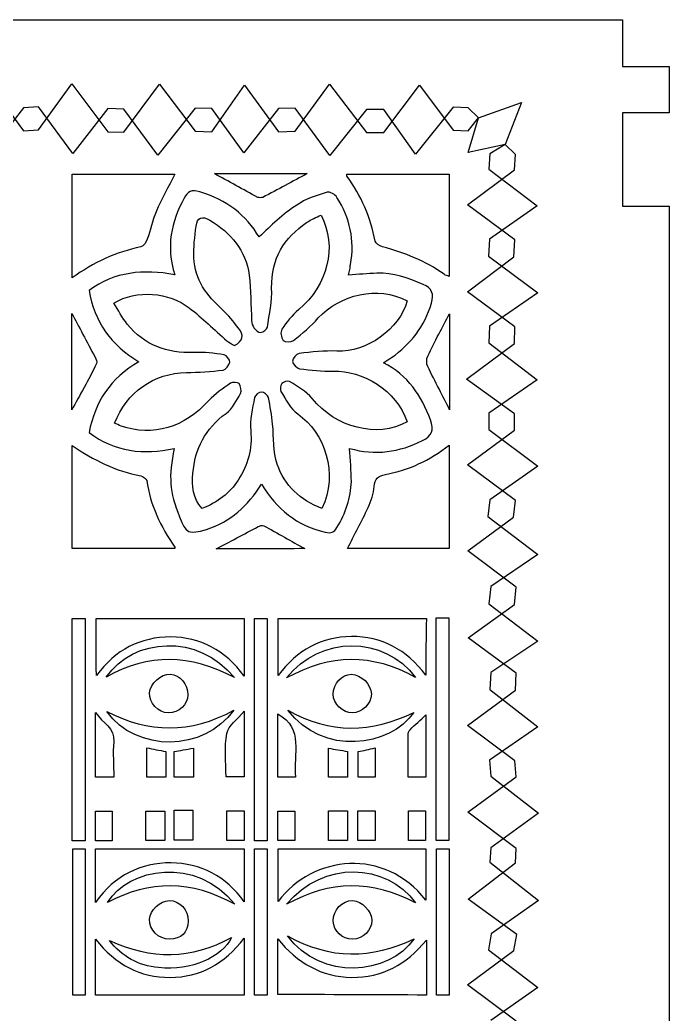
# Model space of a CAD drawing. Extents: x 10 to 233, y 268 to 515.
# Drawn here: x 191.7 to 233.5, y 451.3 to 515.4 of the extents above; entities that cross this region are included whole.
import ezdxf

# ---------------------------------------------------------------- set-up
doc = ezdxf.new("R2010")
doc.units = 0
doc.layers.add('Lid', color=7, linetype='CONTINUOUS')

msp = doc.modelspace()

# ---------------------------------------------------------------- linework, layer by layer
at = {"layer": 'Lid', "color": 1}
for points in [[(126.490801, 515.358032), (230.490788, 515.358032), (230.490788, 512.360914)], [(230.491493, 512.362137), (233.491801, 512.362137), (233.491801, 509.361829)], [(233.490876, 509.360492), (230.491117, 509.360492), (230.491117, 503.359757)], [(230.490219, 503.357203), (233.49054, 503.357203), (233.49054, 278.354297)]]:
    msp.add_lwpolyline(points, dxfattribs=at)
at = {"layer": 'Lid', "color": 7}
for points in [[(189.638085, 511.240992), (191.906584, 508.209325), (192.867106, 508.269333), (195.010989, 511.240992), (197.339527, 508.149247), (198.360078, 508.119261), (200.654044, 511.210935), (202.952564, 508.179269), (204.03315, 508.149282), (206.147023, 511.150892), (208.325471, 508.149282), (209.406058, 508.179269), (211.609977, 511.210935), (213.998547, 508.089204), (215.109148, 508.089204), (217.403117, 511.150892), (219.581569, 508.239311), (220.542088, 508.209325), (221.204259, 509.042657), (223.980186, 510.043593), (222.933212, 507.328333), (221.943244, 506.722014), (221.883215, 505.73145), (224.997223, 503.376728), (221.913229, 501.229053), (221.853197, 500.118402), (225.027241, 497.763717), (221.913229, 495.616006), (221.883208, 494.535377), (224.997216, 492.15067), (221.883208, 490.002959), (221.883208, 488.952386), (225.027237, 486.59763), (221.94324, 484.419933), (221.823179, 483.339339), (225.027237, 480.894554), (222.003272, 478.836907), (221.883208, 477.726292), (225.027237, 475.311564), (222.003272, 473.283903), (221.94324, 472.203274), (225.027237, 469.788545), (221.913226, 467.640834), (222.003272, 466.620284), (225.08727, 464.235576), (222.003272, 461.997801), (221.94324, 461.067279), (225.08727, 458.592508), (222.03329, 456.444797), (221.85319, 455.424246), (225.027237, 452.979461), (222.003272, 450.861771)], [(223.648719, 450.818133), (220.494854, 453.159483), (223.498641, 455.380572), (223.678737, 456.401158), (220.55489, 458.682466), (223.588687, 461.023676), (223.648719, 461.954127), (220.524876, 464.295513), (223.648719, 466.576645), (223.558673, 467.597231), (220.494854, 469.878539), (223.588687, 472.159706), (223.648719, 473.240229), (220.55489, 475.521607), (223.528655, 477.682654), (223.648719, 478.793269), (220.524876, 481.134619), (223.468626, 483.295701), (223.588687, 484.376294), (220.494854, 486.687659), (223.528655, 488.908748), (223.528655, 489.959285), (220.434826, 492.210642), (223.528655, 494.491773), (223.558676, 495.572332), (220.494865, 497.823654), (223.498644, 500.074834), (223.558676, 501.185414), (220.494865, 503.436701), (223.528662, 505.687846), (223.588691, 506.678376), (222.933212, 507.328333), (220.546025, 506.812043), (221.204259, 509.042657), (220.542166, 509.699176), (219.581643, 509.729162), (217.163062, 506.708432), (215.109222, 509.579056), (213.998625, 509.579056), (211.640073, 506.618403), (209.406136, 509.66912), (208.325553, 509.639134), (206.087068, 506.798496), (204.033228, 509.639134), (202.952645, 509.66912), (200.564078, 506.648389), (198.360156, 509.609077), (197.339601, 509.639063), (195.071103, 506.738418), (192.867183, 509.759113), (191.906665, 509.699106), (189.608145, 506.738418)], [(208.278234, 452.529105), (208.278234, 452.529211)]]:
    msp.add_lwpolyline(points, dxfattribs=at)
for points in [[(204.196028, 505.447816)], [(212.720638, 505.41783)], [(207.077591, 501.365613)], [(195.041078, 498.724189)], [(219.354236, 496.412931)], [(195.01106, 490.229583)], [(216.622755, 489.449239)], [(195.041078, 487.918324)], [(219.324214, 487.948346)], [(204.316092, 481.254775)], [(195.041078, 476.782294)], [(196.5719, 476.782294)], [(206.777426, 476.782294)], [(205.486729, 472.970248)], [(208.848549, 472.940227)], [(217.823402, 473.12032)], [(211.850176, 471.889655)], [(201.224422, 470.689011)], [(205.456711, 470.869104)], [(208.938596, 470.869104)], [(199.843674, 468.43783)], [(202.845298, 468.407738)], [(196.541886, 466.546765)], [(204.946435, 466.576751)], [(209.418857, 466.546765)], [(212.780677, 466.546765)], [(214.551636, 466.546765)], [(216.682787, 466.546765)], [(201.614629, 464.415599)], [(205.006468, 464.385577)], [(209.388839, 464.355591)], [(211.550008, 464.385577)], [(214.551636, 464.385577)], [(216.712802, 464.385577)], [(197.622473, 462.434575)], [(199.783639, 462.464526)], [(219.294204, 462.464526)], [(195.071092, 461.924247)], [(206.777426, 461.924247)], [(196.541886, 458.472422)], [(205.516743, 458.352337)], [(208.848549, 458.352337)], [(217.82341, 458.622459)], [(211.850176, 457.271743)], [(208.908581, 456.311235)], [(197.44238, 456.011057)], [(201.314468, 456.10105)], [(196.541886, 452.499119)], [(219.324214, 452.499119)]]:
    msp.add_lwpolyline(points, close=True, dxfattribs=at)
for points in [[(195.041078, 498.724189), (195.041078, 501.035448), (195.041078, 503.196635), (195.041078, 505.41783)], [(195.041078, 505.41783), (197.262279, 505.41783), (199.453463, 505.41783), (201.644651, 505.41783)], [(201.644651, 505.41783), (201.254436, 504.607358), (200.804196, 503.826943), (200.443996, 502.98645)], [(204.196028, 505.447816), (206.177101, 505.447816), (208.218209, 505.447816), (210.169264, 505.447816)], [(206.987541, 503.917008), (206.057036, 504.427265), (205.096518, 504.967545), (204.196028, 505.447816)], [(210.169264, 505.447816), (209.268774, 504.967545), (208.278234, 504.427265), (207.317716, 503.917008)], [(212.750659, 505.267758), (212.720638, 505.297745), (212.750659, 505.327731), (212.720638, 505.41783)], [(212.720641, 505.41783), (214.941847, 505.41783), (217.103016, 505.41783), (219.324214, 505.41783)], [(214.551636, 501.095491), (214.281489, 502.6263), (213.651149, 504.007036), (212.750659, 505.267758)], [(219.324214, 505.41783), (219.324214, 503.196635), (219.324214, 501.035448), (219.324214, 498.814254)], [(203.265523, 504.277194), (202.725234, 504.427265), (202.485105, 504.30718), (202.244976, 503.856965)], [(202.244976, 503.856965), (201.404518, 502.326121), (201.074336, 500.735305), (201.644651, 498.934304)], [(207.077587, 501.365613), (206.267147, 502.74635), (204.97645, 503.766901), (203.265523, 504.277194)], [(207.317716, 503.917008), (207.227669, 503.887021), (207.077587, 503.887021), (206.987541, 503.917008)], [(211.459962, 504.247172), (210.76959, 504.037058), (210.049196, 503.826943), (209.508903, 503.406679)], [(212.090305, 503.917008), (211.970237, 504.097101), (211.640062, 504.307215), (211.459962, 504.247172)], [(212.960777, 499.594669), (213.260935, 501.155463), (212.930756, 502.596278), (212.090305, 503.917008)], [(209.508903, 503.406679), (208.578402, 502.866435), (207.858009, 502.085985), (207.077591, 501.365613)], [(200.443996, 502.98645), (200.203867, 502.416185), (200.083803, 501.785842), (199.873689, 501.215541)], [(203.025395, 502.056034), (203.08543, 502.626335), (203.415609, 502.746385), (203.895867, 502.446242)], [(203.895867, 502.446242), (205.276614, 501.635841), (206.207118, 500.495169), (206.447251, 498.904318)], [(211.069747, 502.776442), (212.120316, 500.73534), (211.519994, 498.27401), (209.628968, 496.683123)], [(210.139247, 502.296205), (210.439407, 502.506249), (210.76959, 502.626335), (211.069747, 502.776442)], [(202.875312, 500.014933), (202.845291, 500.705284), (202.935348, 501.365648), (203.025395, 502.056034)], [(207.88803, 498.06386), (207.858009, 500.014933), (208.698467, 501.305605), (210.139247, 502.296205)], [(199.873689, 501.215541), (199.813656, 501.035448), (199.633556, 500.765256), (199.453463, 500.735305)], [(199.453463, 500.735305), (197.862605, 500.375119), (196.421825, 499.74474), (195.041078, 498.724189)], [(215.031893, 500.735305), (214.851797, 500.795312), (214.58165, 500.945384), (214.551636, 501.095491)], [(218.994039, 498.96429), (217.793388, 499.834769), (216.442655, 500.345027), (215.031893, 500.735305)], [(204.706303, 496.683123), (203.715767, 497.583624), (202.935348, 498.604139), (202.875312, 500.014933)], [(201.644651, 498.934304), (199.633556, 499.29449), (197.772555, 499.144383), (196.121661, 497.913753)], [(212.840706, 498.904282), (212.870727, 499.054354), (212.900742, 499.174475), (212.930756, 499.264469)], [(212.930756, 499.264469), (212.960777, 499.384519), (212.930756, 499.50464), (212.960777, 499.594669)], [(206.447251, 498.904318), (206.567315, 497.943774), (206.537297, 496.95328), (206.597326, 495.962716)], [(214.6717, 499.024333), (214.071375, 498.994347), (213.471049, 498.96429), (212.840706, 498.904282)], [(217.643306, 498.303961), (216.682787, 498.724189), (215.722269, 499.084376), (214.6717, 499.024333)], [(219.324214, 498.814254), (219.204154, 498.874261), (219.084089, 498.874261), (218.994039, 498.96429)], [(197.712523, 497.103352), (199.183313, 498.003852), (201.284454, 497.793738), (202.575151, 496.803173)], [(207.61788, 495.542487), (207.737948, 496.382944), (207.918041, 497.223402), (207.88803, 498.06386)], [(210.889654, 496.142809), (212.330434, 497.673688), (214.6717, 498.243953), (216.622755, 497.253459)], [(218.183603, 497.103317), (218.363696, 497.703603), (218.213624, 498.063825), (217.643306, 498.303961)], [(196.121661, 497.913753), (196.481857, 495.902638), (197.532426, 494.371864), (199.333395, 493.321257)], [(198.582988, 495.752636), (198.252812, 496.172865), (198.012684, 496.653102), (197.712523, 497.103352)], [(202.575151, 496.803173), (203.415609, 496.142809), (204.196028, 495.39245), (205.006468, 494.672043)], [(205.756872, 495.482479), (205.426693, 495.902673), (205.096518, 496.322902), (204.706303, 496.683123)], [(209.628968, 496.683123), (209.208742, 496.322902), (208.848549, 495.872722), (208.548381, 495.422436)], [(216.622755, 497.253459), (216.11248, 495.422436), (214.011342, 493.921614), (212.090305, 494.011678)], [(215.602201, 493.591414), (216.862887, 494.461893), (217.733356, 495.602494), (218.183603, 497.103317)], [(195.01106, 490.229583), (195.01106, 492.240663), (195.01106, 494.431836), (195.01106, 496.442917)], [(195.01106, 496.442917), (195.461303, 495.602494), (195.971578, 494.612), (196.511872, 493.6214)], [(209.298789, 494.702064), (209.8691, 495.152314), (210.409397, 495.602529), (210.889654, 496.142809)], [(217.94347, 493.681443), (218.393714, 494.641986), (218.903989, 495.572508), (219.354236, 496.412931)], [(219.354236, 496.412931), (219.354236, 494.431836), (219.354236, 492.240663), (219.354236, 490.229583)], [(202.875312, 493.921614), (201.134368, 493.861571), (199.693589, 494.3719), (198.582988, 495.752636)], [(205.486729, 494.3719), (206.057036, 494.672043), (206.117068, 495.032264), (205.756872, 495.482479)], [(206.597326, 495.962716), (206.597326, 495.812644), (206.657362, 495.632551), (206.747408, 495.512501)], [(206.747408, 495.512501), (206.867476, 495.362394), (207.047576, 495.182301), (207.167637, 495.212357)], [(207.167637, 495.212357), (207.347734, 495.242343), (207.587862, 495.422436), (207.61788, 495.542487)], [(208.548381, 495.422436), (208.42832, 495.242343), (208.488356, 494.882157), (208.638435, 494.702064)], [(205.006468, 494.672043), (205.156546, 494.551993), (205.336646, 494.461928), (205.486729, 494.3719)], [(208.638435, 494.702064), (208.728485, 494.581943), (209.14871, 494.581943), (209.298789, 494.702064)], [(196.511872, 493.6214), (196.571904, 493.50135), (196.66195, 493.291235), (196.601922, 493.201171)], [(204.826367, 493.771542), (204.196028, 493.861571), (203.53567, 493.951671), (202.875312, 493.921614)], [(205.186564, 493.291306), (205.21655, 493.441342), (204.97645, 493.741521), (204.826367, 493.771542)], [(209.658989, 493.861571), (209.478889, 493.831585), (209.238757, 493.531406), (209.238757, 493.351313)], [(212.090305, 494.011678), (211.279862, 494.041664), (210.469422, 493.951671), (209.658989, 493.861571)], [(215.091929, 493.261214), (215.302043, 493.411321), (215.452122, 493.471328), (215.602201, 493.591414)], [(217.94347, 493.021078), (217.853424, 493.201171), (217.853424, 493.50135), (217.94347, 493.681443)], [(196.601922, 493.201171), (196.091646, 492.150634), (195.521339, 491.130083), (195.01106, 490.229583)], [(199.333395, 493.321257), (197.502405, 492.270685), (196.511872, 490.739841), (196.121661, 488.758747)], [(204.766339, 492.781013), (204.916414, 492.810999), (205.156546, 493.111213), (205.186564, 493.291306)], [(209.238757, 493.351313), (209.238757, 493.201242), (209.508903, 492.901063), (209.689003, 492.871077)], [(209.689003, 492.871077), (210.409397, 492.781013), (211.129783, 492.690984), (211.850176, 492.72097)], [(218.123567, 489.569254), (217.553259, 491.130083), (216.652777, 492.450813), (215.091929, 493.261214)], [(219.354236, 490.229583), (218.93401, 491.070041), (218.423731, 492.030549), (217.94347, 493.021078)], [(197.772555, 489.359174), (198.522955, 491.340233), (200.323935, 492.60092), (202.395051, 492.630941)], [(202.395051, 492.630941), (203.175477, 492.630941), (203.985913, 492.690984), (204.766339, 492.781013)], [(211.850176, 492.72097), (213.741196, 492.781013), (215.932383, 491.49034), (216.622755, 489.449239)], [(205.246596, 491.94052), (204.766339, 491.610355), (204.226042, 491.250204), (203.835835, 490.829975)], [(205.78689, 491.910534), (205.696843, 492.000563), (205.366664, 492.030549), (205.246596, 491.94052)], [(205.876936, 491.28012), (205.96699, 491.430262), (205.906958, 491.760427), (205.78689, 491.910534)], [(208.548381, 491.910534), (208.458335, 491.790413), (208.398302, 491.520256), (208.488356, 491.400205)], [(209.028642, 492.06057), (208.938596, 492.120578), (208.638435, 492.030584), (208.548381, 491.910534)], [(210.499443, 490.94999), (210.109229, 491.430262), (209.538921, 491.730441), (209.028642, 492.06057)], [(204.946435, 489.989482), (205.366664, 490.289626), (205.636807, 490.829905), (205.876936, 491.28012)], [(206.777426, 491.010033), (206.657362, 490.319612), (206.447251, 489.569254), (206.537297, 488.878832)], [(207.227669, 491.370184), (207.077587, 491.370184), (206.807444, 491.16007), (206.777426, 491.010033)], [(207.677913, 491.010033), (207.647891, 491.16007), (207.377752, 491.370184), (207.227669, 491.370184)], [(207.948059, 489.299061), (207.88803, 489.869362), (207.797977, 490.439697), (207.677913, 491.010033)], [(208.488356, 491.400205), (208.818531, 490.889948), (209.088678, 490.289626), (209.568939, 489.95939)], [(216.622755, 489.449168), (214.6717, 488.36861), (212.000252, 489.088982), (210.499443, 490.94999)], [(203.835835, 490.829975), (202.274987, 489.089017), (200.233882, 488.458674), (198.192784, 489.179046)], [(202.81528, 486.117323), (202.935348, 487.70821), (203.62572, 489.028974), (204.946435, 489.989482)], [(209.568939, 489.95939), (211.30988, 488.758747), (212.21037, 486.117323), (211.129783, 483.866107)], [(198.192784, 489.179046), (198.042701, 489.239089), (197.922637, 489.299096), (197.772555, 489.359174)], [(208.248224, 486.71768), (207.978077, 487.528117), (208.038106, 488.428617), (207.948059, 489.299061)], [(217.613295, 488.248524), (218.213617, 488.548667), (218.363696, 488.908854), (218.123567, 489.569254)], [(196.121661, 488.758747), (197.802573, 487.528117), (199.633556, 487.288016), (201.614629, 487.738231)], [(206.537297, 488.878832), (206.657362, 487.70821), (206.357197, 486.657602), (205.726857, 485.697094)], [(195.041078, 487.918324), (196.421825, 486.987802), (197.862605, 486.26743), (199.453463, 485.967322)], [(195.041078, 481.284762), (195.041078, 483.4759), (195.041078, 485.667108), (195.041078, 487.918324)], [(201.614629, 487.738231), (201.224422, 485.93723), (201.314468, 484.946736), (201.944808, 483.325863)], [(212.900742, 487.738231), (214.58165, 487.257959), (216.11248, 487.498095), (217.613295, 488.248524)], [(213.020809, 485.607065), (213.020809, 486.297451), (212.960774, 486.987802), (212.900742, 487.738231)], [(215.211997, 486.057351), (216.712802, 486.327473), (218.063535, 486.957816), (219.324214, 487.948346)], [(219.324214, 487.948346), (219.324214, 485.667108), (219.324214, 483.505956), (219.324214, 481.284762)], [(211.129783, 483.866107), (209.749036, 484.406457), (208.698467, 485.336908), (208.248224, 486.71768)], [(199.453463, 485.967322), (199.603542, 485.937336), (199.813656, 485.787158), (199.843674, 485.667108)], [(203.415609, 483.866107), (202.785262, 484.496486), (202.755248, 485.366965), (202.81528, 486.117323)], [(214.491603, 485.276901), (214.521625, 485.787158), (214.761747, 485.967322), (215.211997, 486.057351)], [(199.843674, 485.667108), (200.053789, 484.076257), (200.744161, 482.69552), (201.644651, 481.37479)], [(205.726857, 485.697094), (205.186564, 484.856672), (204.406142, 484.25635), (203.415609, 483.866107)], [(203.685756, 482.515391), (205.246596, 482.995628), (206.357194, 484.046271), (207.227669, 485.426972)], [(207.227669, 485.426972), (208.218209, 483.836121), (209.508903, 482.755527), (211.339897, 482.335298)], [(212.090305, 482.635442), (212.660609, 483.565999), (212.990788, 484.556493), (213.020809, 485.607065)], [(214.101389, 483.926185), (214.281489, 484.346414), (214.461589, 484.82665), (214.491603, 485.276901)], [(212.780677, 481.284762), (213.200902, 482.155205), (213.68116, 483.02572), (214.101389, 483.926185)], [(201.944808, 483.325863), (202.365037, 482.24527), (202.575151, 482.185227), (203.685756, 482.515391)], [(204.316092, 481.25474), (205.186564, 481.70499), (206.087054, 482.215248), (207.017555, 482.69552)], [(207.017555, 482.69552), (207.107601, 482.755527), (207.287705, 482.785549), (207.377752, 482.755527)], [(207.377752, 482.755527), (208.278234, 482.275256), (209.178728, 481.734976), (210.019182, 481.284762)], [(211.339897, 482.335298), (211.730108, 482.24527), (211.910202, 482.335298), (212.090305, 482.635442)], [(201.644651, 481.284762), (199.453463, 481.284762), (197.292294, 481.284762), (195.041078, 481.284762)], [(201.644651, 481.37479), (201.644651, 481.37479), (201.644651, 481.344804), (201.644651, 481.284762)], [(210.019182, 481.284762), (208.188188, 481.254775), (206.237133, 481.254775), (204.316092, 481.254775)], [(219.324214, 481.284762), (217.133034, 481.284762), (214.941847, 481.284762), (212.780677, 481.284762)], [(218.48376, 462.464526), (218.48376, 467.237151), (218.48376, 472.009705), (218.48376, 476.812316)], [(218.48376, 476.812316), (218.75391, 476.812316), (218.994039, 476.812316), (219.294204, 476.812316)], [(219.294204, 476.812316), (219.294204, 472.039761), (219.294204, 467.267137), (219.294204, 462.464526)], [(195.041078, 476.782294), (195.371253, 476.782294), (195.611385, 476.782294), (195.881532, 476.782294)], [(195.041078, 462.434575), (195.041078, 467.237151), (195.041078, 471.979719), (195.041078, 476.782294)], [(195.881532, 476.782294), (195.881532, 471.979719), (195.881532, 467.237151), (195.881532, 462.434575)], [(196.601922, 473.090298), (196.5719, 474.441084), (196.5719, 475.611672), (196.5719, 476.782294)], [(196.571904, 476.782294), (199.783639, 476.782294), (202.935348, 476.782294), (206.117068, 476.782294)], [(206.117068, 476.782294), (206.117068, 475.551594), (206.117068, 474.381006), (206.117068, 473.060312)], [(206.777426, 476.782294), (207.047576, 476.782294), (207.287705, 476.782294), (207.587862, 476.782294)], [(206.777426, 462.434575), (206.777426, 467.207129), (206.777426, 471.979719), (206.777426, 476.782294)], [(207.587862, 476.782294), (207.587862, 472.009705), (207.587862, 467.267137), (207.587862, 462.434575)], [(208.308256, 473.090298), (208.308256, 474.381006), (208.308256, 475.551594), (208.308256, 476.782294)], [(208.308256, 476.782294), (211.459962, 476.782294), (214.641682, 476.782294), (217.853424, 476.782294)], [(217.853424, 476.782294), (217.823402, 475.611672), (217.823402, 474.441084), (217.823402, 473.12032)], [(201.3745, 475.581686), (199.453463, 475.581686), (197.802573, 474.771214), (196.601922, 473.090298)], [(197.232262, 473.000234), (198.973202, 475.551594), (203.145459, 475.851772), (205.486729, 472.970248)], [(206.117068, 473.060312), (204.886403, 474.741193), (203.265523, 475.581686), (201.3745, 475.581686)], [(213.020809, 475.611672), (211.129783, 475.581686), (209.508903, 474.771214), (208.308256, 473.090298)], [(208.848549, 472.940227), (211.009719, 475.701701), (215.121943, 475.701701), (217.163048, 472.970213)], [(217.82341, 473.12032), (216.562723, 474.771214), (214.971865, 475.641693), (213.020809, 475.611672)], [(205.486729, 472.970248), (202.63518, 474.471035), (199.963739, 474.531113), (197.232262, 473.000234)], [(217.163048, 472.970213), (214.371539, 474.531078), (211.670076, 474.501057), (208.848549, 472.940227)], [(200.023767, 471.979719), (200.053789, 472.580005), (200.774175, 473.210349), (201.344483, 473.180363)], [(201.344483, 473.180363), (201.974826, 473.150376), (202.515116, 472.520033), (202.485105, 471.859633)], [(211.850176, 471.889655), (211.850176, 472.580005), (212.42048, 473.180363), (213.020809, 473.180363)], [(213.020809, 473.180363), (213.651149, 473.180363), (214.311503, 472.520033), (214.311503, 471.889655)], [(201.224422, 470.689011), (200.594075, 470.689011), (199.963739, 471.34934), (200.023767, 471.979719)], [(202.485105, 471.859633), (202.485105, 471.199268), (201.914794, 470.689011), (201.224422, 470.689011)], [(213.080835, 470.689011), (212.480513, 470.689011), (211.850176, 471.259311), (211.850176, 471.889655)], [(214.311503, 471.889655), (214.311503, 471.289297), (213.711181, 470.689011), (213.080835, 470.689011)], [(196.541886, 466.546765), (196.541886, 467.897515), (196.541886, 469.188188), (196.541886, 470.719032)], [(196.541886, 470.719032), (196.992129, 469.99866), (197.802573, 469.758524), (197.712523, 468.827967)], [(205.456711, 470.869104), (203.505656, 468.167637), (199.183313, 468.107595), (197.262279, 470.779075)], [(197.262279, 470.779075), (199.963739, 469.398338), (202.63518, 469.308238), (205.456711, 470.869104)], [(205.006468, 469.368246), (205.096518, 469.848553), (205.666822, 470.268747), (206.117068, 470.809061)], [(206.117068, 470.809061), (206.117068, 469.278217), (206.117068, 467.957523), (206.117068, 466.576751)], [(208.278234, 466.546765), (208.278234, 467.927502), (208.278234, 469.308238), (208.278234, 470.628968)], [(208.278234, 470.628968), (209.989164, 469.66846), (209.268774, 468.047552), (209.418857, 466.546765)], [(208.938596, 470.869104), (211.670076, 469.308238), (214.311503, 469.398338), (217.04298, 470.719032)], [(217.04298, 470.719032), (215.542172, 468.497802), (211.159794, 467.867459), (208.938596, 470.869104)], [(216.802852, 469.608382), (217.133034, 469.938582), (217.463209, 470.208739), (217.82341, 470.568925)], [(217.82341, 470.568925), (217.82341, 469.21821), (217.82341, 467.897515), (217.82341, 466.546765)], [(204.946435, 466.576751), (204.946435, 467.537294), (204.826367, 468.467781), (205.006468, 469.368246)], [(216.682787, 469.248231), (216.682787, 469.368246), (216.712809, 469.548339), (216.802852, 469.608382)], [(216.682787, 466.546765), (216.682787, 467.507273), (216.682787, 468.377752), (216.682787, 469.248231)], [(197.712523, 468.827967), (197.65249, 468.077609), (197.712523, 467.32718), (197.712523, 466.546765)], [(199.843674, 468.43783), (200.233882, 468.34773), (200.654111, 468.287688), (201.074336, 468.197694)], [(199.843674, 466.546765), (199.843674, 467.1171), (199.843674, 467.717422), (199.843674, 468.43783)], [(201.074336, 468.197694), (201.074336, 467.65738), (201.074336, 467.1171), (201.074336, 466.546765)], [(201.614629, 468.197694), (201.974826, 468.257702), (202.395051, 468.34773), (202.845298, 468.407738)], [(201.614629, 466.546765), (201.614629, 467.087044), (201.614629, 467.597337), (201.614629, 468.197694)], [(202.845298, 468.407738), (202.845298, 467.747409), (202.845298, 467.177108), (202.845298, 466.546765)], [(211.550008, 466.546765), (211.550008, 467.147051), (211.550008, 467.717422), (211.550008, 468.407738)], [(211.550008, 468.407738), (211.940223, 468.34773), (212.360448, 468.287688), (212.780677, 468.197694)], [(212.780677, 468.197694), (212.780677, 467.627323), (212.780677, 467.1171), (212.780677, 466.546765)], [(213.471049, 468.197694), (213.801228, 468.257702), (214.161421, 468.34773), (214.551636, 468.43783)], [(213.471049, 466.546765), (213.471049, 467.087044), (213.471049, 467.597337), (213.471049, 468.197694)], [(214.551636, 468.43783), (214.551636, 467.77743), (214.551636, 467.177108), (214.551636, 466.546765)], [(197.712523, 466.546765), (197.292294, 466.546765), (196.962118, 466.546765), (196.541886, 466.546765)], [(201.074336, 466.546765), (200.654111, 466.546765), (200.293917, 466.546765), (199.843674, 466.546765)], [(202.845298, 466.546765), (202.425069, 466.546765), (202.034855, 466.546765), (201.614629, 466.546765)], [(206.117068, 466.576751), (205.756872, 466.576751), (205.396675, 466.576751), (204.946435, 466.576751)], [(209.418857, 466.546765), (208.998628, 466.546765), (208.668449, 466.546765), (208.278234, 466.546765)], [(212.780677, 466.546765), (212.330434, 466.546765), (211.970237, 466.546765), (211.550008, 466.546765)], [(214.551636, 466.546765), (214.191439, 466.546765), (213.861264, 466.546765), (213.471049, 466.546765)], [(217.82341, 466.546765), (217.463209, 466.546765), (217.103016, 466.546765), (216.682787, 466.546765)], [(196.541886, 462.434575), (196.541886, 463.064848), (196.541886, 463.695191), (196.541886, 464.355591)], [(196.541886, 464.355591), (196.902083, 464.355591), (197.232262, 464.355591), (197.622473, 464.355591)], [(197.622473, 464.355591), (197.622473, 463.755234), (197.622473, 463.124891), (197.622473, 462.434575)], [(199.783639, 462.464526), (199.783639, 463.124891), (199.783639, 463.725248), (199.783639, 464.355591)], [(199.783639, 464.355591), (200.203867, 464.355591), (200.594075, 464.355591), (201.014307, 464.355591)], [(201.014307, 464.355591), (201.014307, 463.755234), (201.014307, 463.124891), (201.014307, 462.464526)], [(201.614629, 464.415599), (202.034855, 464.415599), (202.395051, 464.415599), (202.81528, 464.415599)], [(201.614629, 462.494583), (201.614629, 463.124891), (201.614629, 463.755234), (201.614629, 464.415599)], [(202.81528, 464.415599), (202.81528, 463.78522), (202.81528, 463.154948), (202.81528, 462.494583)], [(205.006468, 464.385577), (205.396675, 464.385577), (205.726857, 464.385577), (206.117068, 464.385577)], [(205.006468, 462.464526), (205.006468, 463.094905), (205.006468, 463.695191), (205.006468, 464.385577)], [(206.117068, 464.385577), (206.117068, 463.755234), (206.117068, 463.124891), (206.117068, 462.464526)], [(208.278234, 462.464526), (208.278234, 463.094905), (208.278234, 463.695191), (208.278234, 464.355591)], [(208.278234, 464.355591), (208.638435, 464.355591), (208.968613, 464.355591), (209.388839, 464.355591)], [(209.388839, 464.355591), (209.388839, 463.695191), (209.388839, 463.094905), (209.388839, 462.464526)], [(211.550008, 464.385577), (211.970237, 464.385577), (212.360448, 464.385577), (212.780677, 464.385577)], [(211.550008, 462.464526), (211.550008, 463.094905), (211.550008, 463.695191), (211.550008, 464.385577)], [(212.780677, 464.385577), (212.780677, 463.755234), (212.780677, 463.154948), (212.780677, 462.464526)], [(213.441035, 462.464526), (213.441035, 463.094905), (213.441035, 463.725248), (213.441035, 464.385577)], [(213.441035, 464.385577), (213.831242, 464.385577), (214.161421, 464.385577), (214.551636, 464.385577)], [(214.551636, 464.385577), (214.551636, 463.725248), (214.551636, 463.124891), (214.551636, 462.464526)], [(216.712802, 464.385577), (217.103016, 464.385577), (217.433195, 464.385577), (217.793388, 464.385577)], [(216.712802, 462.464526), (216.712802, 463.094905), (216.712802, 463.695191), (216.712802, 464.385577)], [(217.793388, 464.385577), (217.793388, 463.755234), (217.793388, 463.124891), (217.793388, 462.464526)], [(195.881532, 462.434575), (195.581367, 462.434575), (195.341239, 462.434575), (195.041078, 462.434575)], [(197.622473, 462.434575), (197.262279, 462.434575), (196.932101, 462.434575), (196.541886, 462.434575)], [(201.014307, 462.464526), (200.654111, 462.464526), (200.2639, 462.464526), (199.783639, 462.464526)], [(202.81528, 462.494583), (202.425069, 462.494583), (202.034855, 462.494583), (201.614629, 462.494583)], [(206.117068, 462.464526), (205.756872, 462.464526), (205.426693, 462.464526), (205.006468, 462.464526)], [(207.587862, 462.434575), (207.347734, 462.434575), (207.107601, 462.434575), (206.777426, 462.434575)], [(209.388839, 462.464526), (209.028642, 462.464526), (208.668449, 462.464526), (208.278234, 462.464526)], [(212.780677, 462.464526), (212.390463, 462.464526), (212.000252, 462.464526), (211.550008, 462.464526)], [(214.551636, 462.464526), (214.161421, 462.464526), (213.831242, 462.464526), (213.441035, 462.464526)], [(217.793388, 462.464526), (217.433195, 462.464526), (217.103016, 462.464526), (216.712802, 462.464526)], [(219.294204, 462.464526), (219.054075, 462.464526), (218.813943, 462.464526), (218.48376, 462.464526)], [(195.071092, 461.924247), (195.341239, 461.924247), (195.581367, 461.924247), (195.881532, 461.924247)], [(195.071092, 452.499119), (195.071092, 455.620814), (195.071092, 458.772566), (195.071092, 461.924247)], [(195.881532, 461.924247), (195.881532, 458.802552), (195.881532, 455.65087), (195.881532, 452.499119)], [(196.541886, 458.472422), (196.541886, 459.733074), (196.541886, 460.813632), (196.541886, 461.924247)], [(196.541886, 461.924247), (199.72361, 461.924247), (202.90533, 461.924247), (206.117068, 461.924247)], [(197.322312, 458.472422), (198.643023, 460.693617), (203.025395, 461.504018), (205.516743, 458.352337)], [(206.117068, 461.924247), (206.117068, 460.813632), (206.117068, 459.733074), (206.117068, 458.502373)], [(206.777426, 461.924247), (207.047576, 461.924247), (207.287705, 461.924247), (207.587862, 461.924247)], [(206.777426, 452.499119), (206.777426, 455.620814), (206.777426, 458.772566), (206.777426, 461.924247)], [(207.587862, 461.924247), (207.587862, 458.802552), (207.587862, 455.65087), (207.587862, 452.499119)], [(217.82341, 458.622459), (215.151961, 462.014311), (210.559472, 461.534039), (208.308256, 458.53243)], [(208.308256, 458.53243), (208.308256, 459.703052), (208.308256, 460.783646), (208.308256, 461.924247)], [(208.308256, 461.924247), (211.459962, 461.924247), (214.611668, 461.924247), (217.82341, 461.924247)], [(217.82341, 461.924247), (217.82341, 460.843689), (217.82341, 459.76306), (217.82341, 458.622459)], [(218.513782, 452.499119), (218.513782, 455.65087), (218.513782, 458.772566), (218.513782, 461.924247)], [(218.513782, 461.924247), (218.783928, 461.924247), (219.054075, 461.924247), (219.324214, 461.924247)], [(219.324214, 461.924247), (219.324214, 458.772566), (219.324214, 455.65087), (219.324214, 452.499119)], [(201.404518, 461.023782), (199.453463, 461.023782), (197.802573, 460.243331), (196.541886, 458.472422)], [(206.117068, 458.502373), (204.946435, 460.183289), (203.295541, 460.993796), (201.404518, 461.023782)], [(208.848549, 458.352337), (211.21983, 461.20384), (215.242008, 461.053768), (217.163048, 458.442366)], [(205.516743, 458.352337), (202.695216, 459.913167), (200.023767, 459.913167), (197.322312, 458.472422)], [(217.163048, 458.442366), (214.371539, 459.913167), (211.670076, 459.913167), (208.848549, 458.352337)], [(200.023767, 457.391829), (200.053789, 457.962129), (200.714143, 458.592473), (201.284454, 458.592473)], [(201.284454, 458.592473), (201.974826, 458.592473), (202.515116, 457.992115), (202.515116, 457.271743)], [(211.850176, 457.271743), (211.850176, 457.992115), (212.42048, 458.592473), (213.110856, 458.592473)], [(213.110856, 458.592473), (213.68116, 458.592473), (214.341521, 457.902087), (214.341521, 457.301729)], [(201.314468, 456.10105), (200.594075, 456.10105), (199.993753, 456.701407), (200.023767, 457.391829)], [(202.515116, 457.271743), (202.515116, 456.551371), (202.034855, 456.10105), (201.314468, 456.10105)], [(213.110856, 456.10105), (212.42048, 456.10105), (211.880187, 456.611379), (211.850176, 457.271743)], [(214.341521, 457.301729), (214.341521, 456.701407), (213.771214, 456.10105), (213.110856, 456.10105)], [(208.908581, 456.311235), (211.670076, 454.780356), (214.311503, 454.810413), (217.073002, 456.131142)], [(217.073002, 456.131142), (215.39209, 453.759841), (211.099769, 453.399654), (208.908581, 456.311235)], [(196.541886, 452.499119), (196.541886, 453.669812), (196.541886, 454.810413), (196.541886, 456.10105)], [(196.541886, 456.10105), (197.832583, 454.450227), (199.423442, 453.639755), (201.344483, 453.639755)], [(197.44238, 456.011057), (200.113814, 454.780356), (202.725234, 454.780356), (205.306629, 456.221171)], [(200.594075, 454.270169), (199.303381, 454.390184), (198.222798, 454.990541), (197.44238, 456.011057)], [(205.306629, 456.221171), (204.676289, 454.930498), (202.755248, 454.059984), (200.594075, 454.270169)], [(201.344483, 453.639755), (203.265523, 453.639755), (204.826367, 454.510269), (206.117068, 456.161128)], [(206.117068, 456.161128), (206.117068, 454.840434), (206.117068, 453.699798), (206.117068, 452.499119)], [(208.278234, 452.529211), (208.278234, 453.699798), (208.278234, 454.87042), (208.278234, 456.131142)], [(208.278234, 456.131142), (209.538921, 454.570277), (211.099769, 453.669812), (213.050824, 453.639755)], [(213.050824, 453.639755), (215.001875, 453.639755), (216.562723, 454.450227), (217.853424, 456.041078)], [(217.853424, 456.041078), (217.853424, 454.810413), (217.853424, 453.669812), (217.853424, 452.499119)], [(195.881532, 452.499119), (195.611385, 452.499119), (195.371253, 452.499119), (195.071092, 452.499119)], [(206.117068, 452.499119), (202.90533, 452.499119), (199.753621, 452.499119), (196.541886, 452.499119)], [(207.587862, 452.499119), (207.347734, 452.499119), (207.077587, 452.499119), (206.777426, 452.499119)], [(217.853424, 452.499119), (214.6717, 452.529105), (211.519994, 452.529105), (208.278234, 452.529105)], [(219.324214, 452.499119), (219.024057, 452.499119), (218.783928, 452.499119), (218.513782, 452.499119)]]:
    msp.add_open_spline(points, degree=3, dxfattribs=at)

doc.saveas('drawing.dxf')
